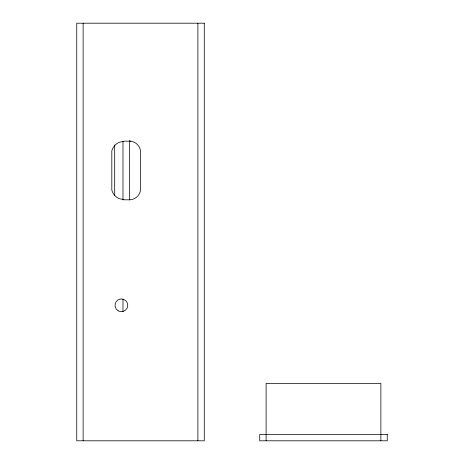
<?xml version="1.0" encoding="UTF-8"?>
<svg xmlns="http://www.w3.org/2000/svg" width="464" height="464" viewBox="0 0 464 464"><rect width="100%" height="100%" fill="white"/><g stroke="black" fill="none" stroke-linecap="round" stroke-linejoin="round"><path stroke-width="0.7" d="M130.72 141.149L124.572 141.149L119.045 142.349A13.282 13.282 0 0 0 111.818 150.713L111.818 190.24A13.282 13.282 0 0 0 119.045 198.598L124.572 199.804L129.352 199.804A11.293 11.293 0 0 0 140.511 190.24L140.511 150.713A11.293 11.293 0 0 0 129.352 141.149M380.869 440.8L380.869 383.421L266.11 383.421L266.11 440.8M197.89 23.2L197.89 440.8M129.352 140.673L129.352 200.025M122.977 141.375L122.977 200.025M122.977 299.089L122.977 311.489M114.689 144.994L114.689 195.68M83.131 23.2L83.131 440.8M204.264 23.2L76.751 23.2L76.751 440.8L204.264 440.8L204.264 23.2M387.249 434.426L259.736 434.426L259.736 440.8L387.249 440.8L387.249 434.426M118.192 310.839A6.374 6.374 0 0 0 127.757 305.318A6.374 6.374 0 0 0 118.192 299.796A6.374 6.374 0 0 0 118.192 310.839"/></g></svg>
